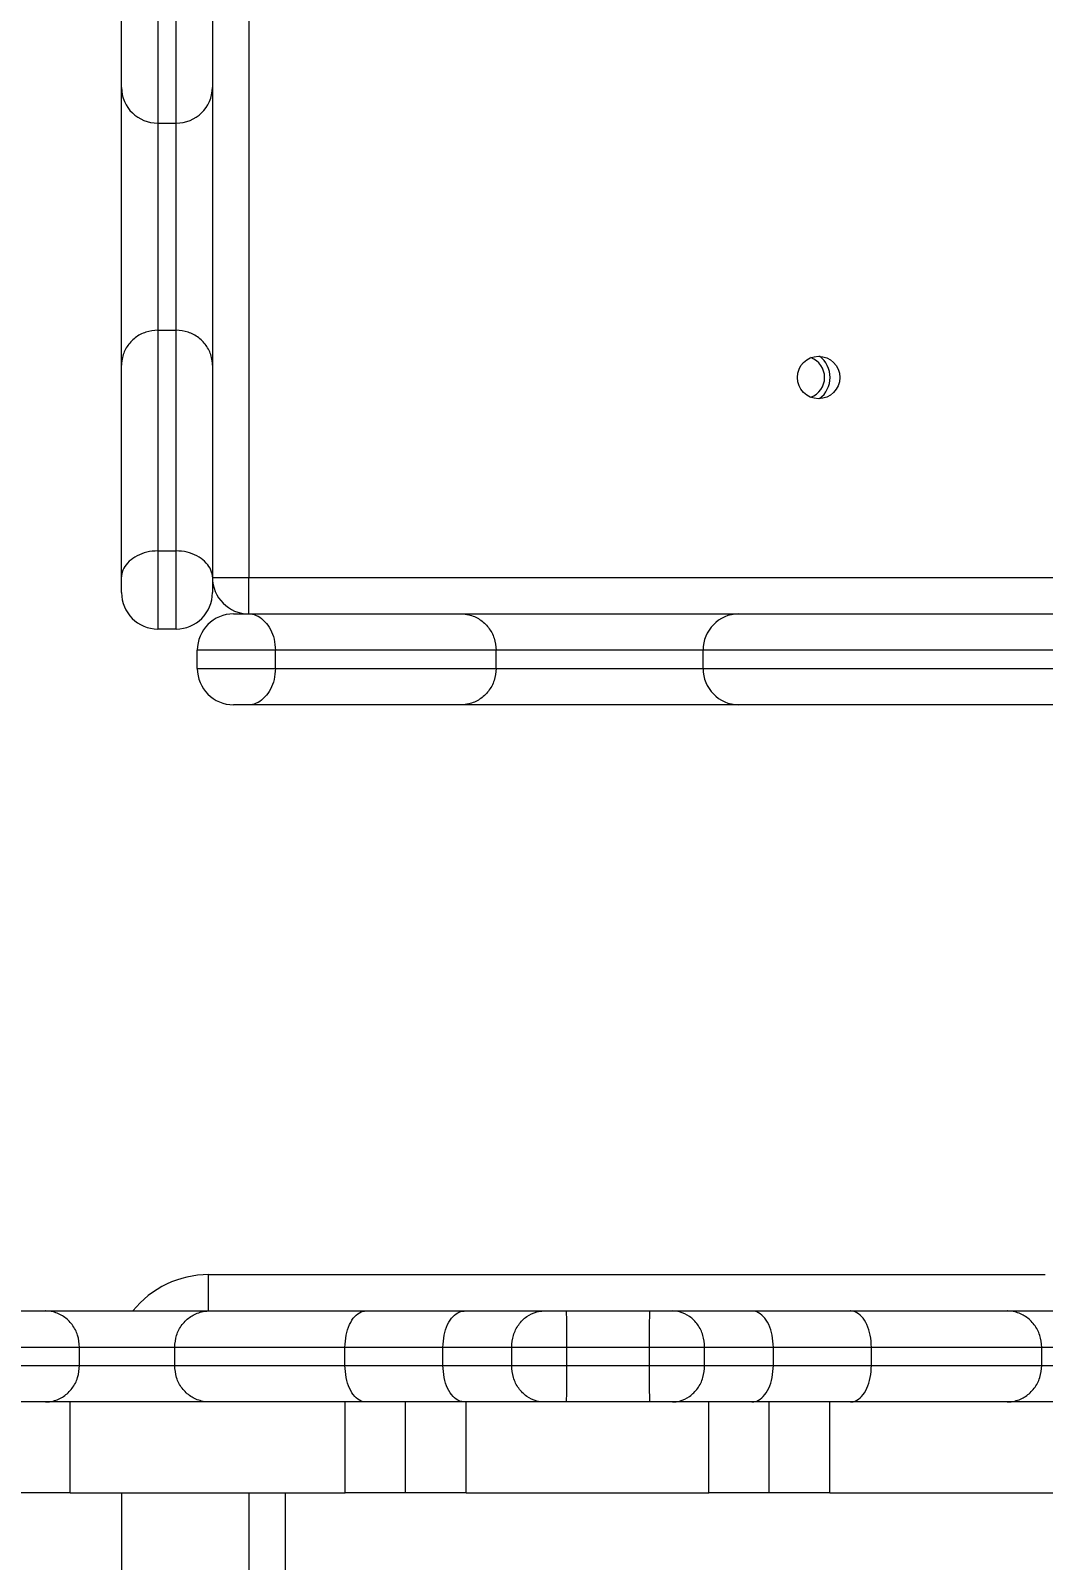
# Model space of a CAD drawing. Header units: millimetres. Extents: x -8760 to 8364, y -7998 to 7451.
# Drawn here: x -3660.6 to -3493.5, y -499.7 to -247.3 of the extents above; entities that cross this region are included whole.
import ezdxf

# ---------------------------------------------------------------- set-up
doc = ezdxf.new("R2010")
doc.units = ezdxf.units.MM
for name, color, linetype in [('DIKOM_ОБЪЕКТ', 7, 'Continuous'), ('DIKOM_РАЗМЕР_ЗОНА', 7, 'Continuous'), ('DIKOM_РАЗМЕР_ОБЪЕКТА', 7, 'Continuous')]:
    doc.layers.add(name, color=color, linetype=linetype)
doc.styles.add('style1', font='arial.ttf', dxfattribs={"width": 0.8})
doc.dimstyles.new('1-50', dxfattribs={"dimtxt": 300, "dimasz": 200, "dimexe": 100, "dimexo": 0, "dimgap": 100, "dimtad": 1, "dimtxsty": 'style1', "dimcen": 200, "dimclrd": 7, "dimclre": 7, "dimclrt": 7, "dimadec": 1, "dimazin": 2, "dimtfac": 1, "dimtmove": 0, "dimatfit": 2, "dimfxl": 0, "dimlwd": 25, "dimlwe": 18, "dimarcsym": 0})

# ---------------------------------------------------------------- blocks, each defined once
blk = doc.blocks.new('*D20')
at = {"layer": 'Defpoints', "color": 0, "transparency": 16777216}
for p in [(-3512.61, 5453.31), (-6482.31, -5470.42), (-3612.61, -5470.42)]:
    blk.add_point(p, dxfattribs=at)
at = {"layer": 'DIKOM_РАЗМЕР_ОБЪЕКТА', "color": 7, "lineweight": 18, "transparency": 16777216}
for p, q in [((-3512.61, 5453.31), (-6582.31, 5453.31)), ((-3612.61, -5470.42), (-6582.31, -5470.42))]:
    blk.add_line(p, q, dxfattribs=at)
at = {"layer": 'DIKOM_РАЗМЕР_ОБЪЕКТА', "color": 7, "lineweight": 25, "transparency": 16777216}
blk.add_line((-6482.31, 5253.31), (-6482.31, -5270.42), dxfattribs=at)
at = {"layer": 'DIKOM_РАЗМЕР_ОБЪЕКТА', "color": 7, "transparency": 16777216}
for points in [[(-6515.64, 5253.31), (-6448.98, 5253.31), (-6482.31, 5453.31)], [(-6515.64, -5270.42), (-6448.98, -5270.42), (-6482.31, -5470.42)]]:
    blk.add_solid(points, dxfattribs=at)
at = {"layer": 'DIKOM_РАЗМЕР_ОБЪЕКТА', "color": 7, "transparency": 16777216, "insert": (-6735.48, -84.03), "char_height": 300, "attachment_point": 5, "rotation": 90, "style": 'style1'}
blk.add_mtext('10900', dxfattribs=at)
blk = doc.blocks.new('*D21')
at = {"layer": 'Defpoints', "color": 0, "transparency": 16777216}
for p in [(-7755.65, -10.55), (8364.4, -2410.44), (8364.4, -7897.56)]:
    blk.add_point(p, dxfattribs=at)
at = {"layer": 'DIKOM_РАЗМЕР_ЗОНА', "color": 7, "lineweight": 18, "transparency": 16777216}
for p, q in [((-7755.65, -10.55), (-7755.65, -7997.56)), ((8364.4, -2410.44), (8364.4, -7997.56))]:
    blk.add_line(p, q, dxfattribs=at)
at = {"layer": 'DIKOM_РАЗМЕР_ЗОНА', "color": 7, "lineweight": 25, "transparency": 16777216}
blk.add_line((-7555.65, -7897.56), (8164.4, -7897.56), dxfattribs=at)
at = {"layer": 'DIKOM_РАЗМЕР_ЗОНА', "color": 7, "transparency": 16777216}
for points in [[(-7555.65, -7864.23), (-7555.65, -7930.9), (-7755.65, -7897.56)], [(8164.4, -7864.23), (8164.4, -7930.9), (8364.4, -7897.56)]]:
    blk.add_solid(points, dxfattribs=at)
at = {"layer": 'DIKOM_РАЗМЕР_ЗОНА', "color": 7, "transparency": 16777216, "insert": (1040.74, -7644.39), "char_height": 300, "attachment_point": 5, "style": 'style1'}
blk.add_mtext('16100', dxfattribs=at)
blk = doc.blocks.new('*D19')
at = {"layer": 'Defpoints', "color": 0, "transparency": 16777216}
for p in [(-5756.7, -306.55), (6365.48, -2710.55), (6365.48, -7111.41)]:
    blk.add_point(p, dxfattribs=at)
at = {"layer": 'DIKOM_РАЗМЕР_ОБЪЕКТА', "color": 7, "lineweight": 18, "transparency": 16777216}
for p, q in [((-5756.7, -306.55), (-5756.7, -7211.41)), ((6365.48, -2710.55), (6365.48, -7211.41))]:
    blk.add_line(p, q, dxfattribs=at)
at = {"layer": 'DIKOM_РАЗМЕР_ОБЪЕКТА', "color": 7, "lineweight": 25, "transparency": 16777216}
blk.add_line((-5556.7, -7111.41), (6165.48, -7111.41), dxfattribs=at)
at = {"layer": 'DIKOM_РАЗМЕР_ОБЪЕКТА', "color": 7, "transparency": 16777216}
for points in [[(-5556.7, -7078.08), (-5556.7, -7144.75), (-5756.7, -7111.41)], [(6165.48, -7078.08), (6165.48, -7144.75), (6365.48, -7111.41)]]:
    blk.add_solid(points, dxfattribs=at)
at = {"layer": 'DIKOM_РАЗМЕР_ОБЪЕКТА', "color": 7, "transparency": 16777216, "insert": (1047.24, -6858.24), "char_height": 300, "attachment_point": 5, "style": 'style1'}
blk.add_mtext('12100', dxfattribs=at)

msp = doc.modelspace()

# ---------------------------------------------------------------- linework, layer by layer
at = {"layer": 'DIKOM_ОБЪЕКТ', "color": 7, "linetype": 'Continuous', "lineweight": 15}
for p, q in [((-3624.608, -64.554), (-3624.608, -337.554)), ((-3645.608, -256.74), (-3645.608, -156.326)), ((-3630.608, -156.326), (-3630.608, -256.74)), ((-3639.609, -158.925), (-3639.609, -262.599)), ((-3636.608, -262.599), (-3636.608, -158.925)), ((-3645.608, -302.531), (-3645.608, -256.74)), ((-3630.608, -256.74), (-3630.608, -302.531)), ((-3639.609, -262.599), (-3636.608, -262.599)), ((-3639.609, -262.599), (-3639.609, -296.764)), ((-3636.608, -296.764), (-3636.608, -262.599)), ((-3639.609, -296.764), (-3639.609, -333.156)), ((-3639.609, -296.764), (-3636.608, -296.764)), ((-3636.608, -333.156), (-3636.608, -296.764)), ((-3645.608, -337.442), (-3645.608, -302.531)), ((-3630.608, -302.531), (-3630.608, -337.442)), ((-3639.609, -333.156), (-3639.609, -346.054)), ((-3639.609, -333.156), (-3636.608, -333.156)), ((-3636.608, -346.054), (-3636.608, -333.156)), ((-3645.608, -340.054), (-3645.608, -337.442)), ((-3630.608, -337.442), (-3630.608, -340.054)), ((-3630.608, -337.554), (-3624.608, -337.554)), ((-3624.608, -337.554), (-3351.608, -337.554)), ((-3624.608, -343.554), (-3624.608, -337.554)), ((-3627.108, -343.554), (-3624.496, -343.554)), ((-3624.496, -343.554), (-3589.585, -343.554)), ((-3589.585, -343.554), (-3543.794, -343.554)), ((-3543.794, -343.554), (-3443.38, -343.554)), ((-3636.608, -346.054), (-3639.609, -346.054)), ((-3633.109, -352.554), (-3633.109, -349.554)), ((-3620.211, -349.554), (-3633.109, -349.554)), ((-3620.211, -352.554), (-3620.211, -349.554)), ((-3583.818, -349.554), (-3620.211, -349.554)), ((-3583.818, -352.554), (-3583.818, -349.554)), ((-3549.653, -349.554), (-3583.818, -349.554)), ((-3549.653, -352.554), (-3549.653, -349.554)), ((-3445.979, -349.554), (-3549.653, -349.554)), ((-3633.109, -352.554), (-3620.211, -352.554)), ((-3620.211, -352.554), (-3583.818, -352.554)), ((-3583.818, -352.554), (-3549.653, -352.554)), ((-3549.653, -352.554), (-3445.979, -352.554)), ((-3624.496, -358.554), (-3627.108, -358.554)), ((-3589.585, -358.554), (-3624.496, -358.554)), ((-3543.794, -358.554), (-3589.585, -358.554)), ((-3443.38, -358.554), (-3543.794, -358.554)), ((-3631.244, -458.554), (-3631.244, -452.554)), ((-3631.244, -452.554), (-3493.23, -452.554)), ((-3722.739, -458.554), (-3658.126, -458.554)), ((-3658.126, -458.554), (-3631.156, -458.554)), ((-3631.156, -458.554), (-3605.313, -458.554)), ((-3605.313, -458.554), (-3589.039, -458.554)), ((-3589.039, -458.554), (-3575.914, -458.554)), ((-3575.914, -458.554), (-3572.187, -458.554)), ((-3572.187, -458.554), (-3558.448, -458.554)), ((-3558.448, -458.554), (-3554.721, -458.554)), ((-3554.721, -458.554), (-3541.597, -458.554)), ((-3541.597, -458.554), (-3525.323, -458.554)), ((-3525.323, -458.554), (-3499.479, -458.554)), ((-3499.479, -458.554), (-3485.68, -458.554)), ((-3652.532, -464.554), (-3717.3, -464.554)), ((-3652.532, -467.554), (-3652.532, -464.554)), ((-3636.839, -464.554), (-3652.532, -464.554)), ((-3608.746, -464.554), (-3636.839, -464.554)), ((-3636.839, -467.554), (-3636.839, -464.554)), ((-3592.576, -464.554), (-3608.746, -464.554)), ((-3608.746, -467.554), (-3608.746, -464.554)), ((-3581.233, -464.554), (-3592.576, -464.554)), ((-3592.576, -467.554), (-3592.576, -464.554)), ((-3572.151, -464.554), (-3581.233, -464.554)), ((-3581.233, -467.554), (-3581.233, -464.554)), ((-3572.151, -467.554), (-3572.151, -464.554)), ((-3558.484, -464.554), (-3572.151, -464.554)), ((-3549.402, -464.554), (-3558.484, -464.554)), ((-3558.484, -467.554), (-3558.484, -464.554)), ((-3549.402, -467.554), (-3549.402, -464.554)), ((-3538.06, -464.554), (-3549.402, -464.554)), ((-3538.06, -467.554), (-3538.06, -464.554)), ((-3521.89, -464.554), (-3538.06, -464.554)), ((-3521.89, -467.554), (-3521.89, -464.554)), ((-3493.797, -464.554), (-3521.89, -464.554)), ((-3493.797, -467.554), (-3493.797, -464.554)), ((-3485.767, -464.554), (-3493.797, -464.554)), ((-3717.3, -467.554), (-3652.532, -467.554)), ((-3652.532, -467.554), (-3636.839, -467.554)), ((-3636.839, -467.554), (-3608.746, -467.554)), ((-3608.746, -467.554), (-3592.576, -467.554)), ((-3592.576, -467.554), (-3581.233, -467.554)), ((-3581.233, -467.554), (-3572.151, -467.554)), ((-3572.151, -467.554), (-3558.484, -467.554)), ((-3558.484, -467.554), (-3549.402, -467.554)), ((-3549.402, -467.554), (-3538.06, -467.554)), ((-3538.06, -467.554), (-3521.89, -467.554)), ((-3521.89, -467.554), (-3493.797, -467.554)), ((-3493.797, -467.554), (-3485.767, -467.554)), ((-3658.126, -473.554), (-3722.739, -473.554)), ((-3631.156, -473.554), (-3658.126, -473.554)), ((-3654.083, -488.554), (-3654.083, -473.554)), ((-3605.313, -473.554), (-3631.156, -473.554)), ((-3608.737, -488.554), (-3608.737, -473.554)), ((-3589.039, -473.554), (-3605.313, -473.554)), ((-3598.737, -488.554), (-3598.737, -473.554)), ((-3575.914, -473.554), (-3589.039, -473.554)), ((-3588.737, -488.554), (-3588.737, -473.554)), ((-3572.187, -473.554), (-3575.914, -473.554)), ((-3558.448, -473.554), (-3572.187, -473.554)), ((-3554.721, -473.554), (-3558.448, -473.554)), ((-3541.597, -473.554), (-3554.721, -473.554)), ((-3548.737, -488.554), (-3548.737, -473.554)), ((-3525.323, -473.554), (-3541.597, -473.554)), ((-3538.737, -488.554), (-3538.737, -473.554)), ((-3528.737, -488.554), (-3528.737, -473.554)), ((-3499.479, -473.554), (-3525.323, -473.554)), ((-3485.68, -473.554), (-3499.479, -473.554)), ((-3654.083, -488.554), (-3675.296, -488.554)), ((-3654.083, -488.554), (-3608.737, -488.554)), ((-3645.608, -488.554), (-3645.608, -510.842)), ((-3624.608, -488.554), (-3624.608, -510.842)), ((-3618.608, -488.554), (-3618.608, -1928.554)), ((-3598.737, -488.554), (-3608.737, -488.554)), ((-3588.737, -488.554), (-3598.737, -488.554)), ((-3588.737, -488.554), (-3548.737, -488.554)), ((-3538.737, -488.554), (-3548.737, -488.554)), ((-3528.737, -488.554), (-3538.737, -488.554)), ((-3528.737, -488.554), (-3428.561, -488.554))]:
    msp.add_line(p, q, dxfattribs=at)
msp.add_circle((-3530.608, -304.554), 3.5, dxfattribs=at)
for centre, radius, start, end in [((-3639.678, -256.669), 5.931, 180.68477, 270.67209), ((-3636.539, -256.669), 5.931, 269.32696, 359.31391), ((-3533.108, -304.554), 3.5, 0, 69.08729), ((-3533.108, -304.554), 4.4, 307.39266, 52.60734), ((-3533.108, -304.554), 3.5, 290.91277, 0), ((-3624.608, -337.554), 6, 180, 270), ((-3639.608, -340.054), 6, 180, 270), ((-3636.608, -340.054), 6, 270, 0), ((-3627.108, -349.554), 6, 90, 180), ((-3543.723, -349.484), 5.931, 90.68374, 180.67311), ((-3627.108, -352.554), 6, 180, 270), ((-3543.723, -352.624), 5.931, 179.32463, 269.31624), ((-3631.243, -468.554), 16, 90, 141.31781)]:
    msp.add_arc(centre, radius, start, end, dxfattribs=at)
for points, knots in [([(-3639.609, -296.764), (-3640.282, -296.827), (-3641.63, -296.955), (-3643.423, -297.947), (-3644.789, -299.408), (-3645.476, -301.015), (-3645.609, -302.089), (-3645.608, -302.516), (-3645.608, -302.531)], [0, 0, 0, 0, 0.2141734, 0.4283602, 0.6427496, 0.857566, 0.9950204, 1, 1, 1, 1]), ([(-3630.608, -302.531), (-3630.609, -302.516), (-3630.61, -302.089), (-3630.739, -301.015), (-3631.428, -299.408), (-3632.794, -297.947), (-3634.587, -296.955), (-3635.935, -296.827), (-3636.608, -296.764)], [0, 0, 0, 0, 0.0049796, 0.142428, 0.3572396, 0.5716243, 0.7858064, 1, 1, 1, 1]), ([(-3639.609, -333.156), (-3640.225, -333.199), (-3641.459, -333.286), (-3643.11, -333.942), (-3644.437, -334.891), (-3645.338, -336.078), (-3645.589, -336.96), (-3645.608, -337.368), (-3645.608, -337.44), (-3645.608, -337.442)], [0, 0, 0, 0, 0.17599883, 0.35181612, 0.53321565, 0.7308512, 0.95290204, 0.99853287, 1, 1, 1, 1]), ([(-3630.608, -337.442), (-3630.608, -337.44), (-3630.608, -337.368), (-3630.629, -336.96), (-3630.879, -336.078), (-3631.781, -334.891), (-3633.107, -333.942), (-3634.758, -333.286), (-3635.991, -333.199), (-3636.608, -333.156)], [0, 0, 0, 0, 0.0014671, 0.047098, 0.2691431, 0.4667866, 0.6481845, 0.8239803, 1, 1, 1, 1]), ([(-3624.496, -343.554), (-3624.494, -343.554), (-3624.425, -343.554), (-3624.009, -343.573), (-3623.134, -343.825), (-3621.945, -344.726), (-3620.996, -346.052), (-3620.34, -347.704), (-3620.254, -348.937), (-3620.211, -349.554)], [0, 0, 0, 0, 0.0014574, 0.0470984, 0.2691502, 0.466774, 0.6481852, 0.8240031, 1, 1, 1, 1]), ([(-3589.585, -343.554), (-3589.57, -343.554), (-3589.143, -343.554), (-3588.07, -343.686), (-3586.463, -344.374), (-3585.002, -345.74), (-3584.009, -347.533), (-3583.882, -348.88), (-3583.818, -349.554)], [0, 0, 0, 0, 0.0049797, 0.1424352, 0.3572309, 0.5716403, 0.7858289, 1, 1, 1, 1]), ([(-3620.211, -352.554), (-3620.254, -353.171), (-3620.34, -354.404), (-3620.997, -356.056), (-3621.945, -357.382), (-3623.134, -358.284), (-3624.009, -358.534), (-3624.425, -358.554), (-3624.494, -358.554), (-3624.496, -358.554)], [0, 0, 0, 0, 0.1760167, 0.3518122, 0.5332362, 0.7308571, 0.9529018, 0.9985426, 1, 1, 1, 1]), ([(-3583.818, -352.554), (-3583.882, -353.228), (-3584.009, -354.575), (-3585.002, -356.369), (-3586.463, -357.734), (-3588.07, -358.424), (-3589.143, -358.552), (-3589.57, -358.554), (-3589.585, -358.554)], [0, 0, 0, 0, 0.2141913, 0.4283752, 0.6427799, 0.8575708, 0.9950204, 1, 1, 1, 1]), ([(-3652.532, -464.554), (-3652.594, -463.88), (-3652.718, -462.531), (-3653.683, -460.737), (-3655.102, -459.371), (-3656.656, -458.687), (-3657.695, -458.555), (-3658.107, -458.554), (-3658.126, -458.554)], [0, 0, 0, 0, 0.2144609, 0.4289374, 0.6435186, 0.8582703, 0.993548, 1, 1, 1, 1]), ([(-3636.839, -464.554), (-3636.776, -463.88), (-3636.651, -462.532), (-3635.675, -460.738), (-3634.237, -459.372), (-3632.654, -458.685), (-3631.594, -458.556), (-3631.173, -458.554), (-3631.156, -458.554)], [0, 0, 0, 0, 0.2143677, 0.4287548, 0.6432583, 0.8580259, 0.9942664, 1, 1, 1, 1]), ([(-3608.746, -464.554), (-3608.708, -463.88), (-3608.632, -462.53), (-3608.04, -460.735), (-3607.169, -459.37), (-3606.216, -458.688), (-3605.579, -458.555), (-3605.326, -458.554), (-3605.313, -458.554)], [0, 0, 0, 0, 0.2146078, 0.4292126, 0.6438432, 0.8585294, 0.992664, 1, 1, 1, 1]), ([(-3592.576, -464.554), (-3592.537, -463.879), (-3592.459, -462.53), (-3591.849, -460.734), (-3590.952, -459.369), (-3589.993, -458.704), (-3589.339, -458.559), (-3589.078, -458.555), (-3589.039, -458.554)], [0, 0, 0, 0, 0.2146678, 0.4293174, 0.6439965, 0.8586653, 0.9790165, 1, 1, 1, 1]), ([(-3581.233, -464.554), (-3581.175, -463.881), (-3581.06, -462.534), (-3580.155, -460.741), (-3578.818, -459.376), (-3577.33, -458.685), (-3576.328, -458.554), (-3575.925, -458.554), (-3575.914, -458.554)], [0, 0, 0, 0, 0.2138913, 0.4277618, 0.6418352, 0.8563658, 0.9963479, 1, 1, 1, 1]), ([(-3572.151, -464.554), (-3572.152, -463.879), (-3572.152, -462.53), (-3572.157, -460.734), (-3572.166, -459.368), (-3572.176, -458.695), (-3572.184, -458.557), (-3572.187, -458.554), (-3572.187, -458.554)], [0, 0, 0, 0, 0.21467747, 0.42934003, 0.64402266, 0.85871445, 0.98678782, 1, 1, 1, 1]), ([(-3558.484, -464.554), (-3558.484, -463.879), (-3558.483, -462.53), (-3558.478, -460.734), (-3558.47, -459.368), (-3558.46, -458.695), (-3558.452, -458.557), (-3558.449, -458.554), (-3558.448, -458.554)], [0, 0, 0, 0, 0.21467747, 0.42934003, 0.64402266, 0.85871445, 0.98678782, 1, 1, 1, 1]), ([(-3549.402, -464.554), (-3549.46, -463.881), (-3549.576, -462.534), (-3550.481, -460.741), (-3551.818, -459.376), (-3553.306, -458.685), (-3554.309, -458.554), (-3554.711, -458.554), (-3554.721, -458.554)], [0, 0, 0, 0, 0.2138914, 0.4277619, 0.6418353, 0.856366, 0.9963706, 1, 1, 1, 1]), ([(-3538.06, -464.554), (-3538.099, -463.879), (-3538.177, -462.53), (-3538.787, -460.734), (-3539.684, -459.369), (-3540.642, -458.704), (-3541.297, -458.559), (-3541.558, -458.555), (-3541.597, -458.554)], [0, 0, 0, 0, 0.2146678, 0.4293174, 0.6439965, 0.8586653, 0.9790165, 1, 1, 1, 1]), ([(-3521.89, -464.554), (-3521.928, -463.88), (-3522.004, -462.53), (-3522.596, -460.735), (-3523.467, -459.37), (-3524.419, -458.688), (-3525.057, -458.555), (-3525.31, -458.554), (-3525.323, -458.554)], [0, 0, 0, 0, 0.2146078, 0.4292126, 0.6438432, 0.8585294, 0.992664, 1, 1, 1, 1]), ([(-3493.797, -464.554), (-3493.86, -463.88), (-3493.985, -462.532), (-3494.96, -460.738), (-3496.399, -459.372), (-3497.982, -458.685), (-3499.041, -458.556), (-3499.462, -458.554), (-3499.479, -458.554)], [0, 0, 0, 0, 0.2143733, 0.4287504, 0.6432556, 0.8580248, 0.9942663, 1, 1, 1, 1]), ([(-3658.126, -473.554), (-3658.107, -473.554), (-3657.695, -473.553), (-3656.656, -473.422), (-3655.102, -472.737), (-3653.683, -471.372), (-3652.718, -469.577), (-3652.594, -468.228), (-3652.532, -467.554)], [0, 0, 0, 0, 0.0064519, 0.1417272, 0.3564848, 0.5710452, 0.7855179, 1, 1, 1, 1]), ([(-3631.156, -473.554), (-3631.173, -473.554), (-3631.594, -473.553), (-3632.654, -473.423), (-3634.237, -472.737), (-3635.675, -471.371), (-3636.652, -469.576), (-3636.776, -468.228), (-3636.839, -467.554)], [0, 0, 0, 0, 0.0057335, 0.1419713, 0.3567347, 0.5712509, 0.7856115, 1, 1, 1, 1]), ([(-3605.313, -473.554), (-3605.326, -473.554), (-3605.579, -473.553), (-3606.216, -473.421), (-3607.169, -472.739), (-3608.04, -471.373), (-3608.632, -469.578), (-3608.708, -468.229), (-3608.746, -467.554)], [0, 0, 0, 0, 0.0073358, 0.1414671, 0.3561478, 0.5707731, 0.7853725, 1, 1, 1, 1]), ([(-3589.039, -473.554), (-3589.078, -473.553), (-3589.339, -473.549), (-3589.993, -473.404), (-3590.952, -472.74), (-3591.849, -471.374), (-3592.459, -469.578), (-3592.537, -468.229), (-3592.576, -467.554)], [0, 0, 0, 0, 0.0209832, 0.1413357, 0.3559915, 0.5706672, 0.7853356, 1, 1, 1, 1]), ([(-3575.914, -473.554), (-3575.925, -473.554), (-3576.328, -473.555), (-3577.33, -473.423), (-3578.818, -472.732), (-3580.155, -471.367), (-3581.06, -469.574), (-3581.175, -468.227), (-3581.233, -467.554)], [0, 0, 0, 0, 0.003652, 0.143631, 0.3581569, 0.5722255, 0.7861134, 1, 1, 1, 1]), ([(-3572.187, -473.554), (-3572.187, -473.554), (-3572.184, -473.551), (-3572.176, -473.414), (-3572.166, -472.74), (-3572.157, -471.374), (-3572.152, -469.578), (-3572.152, -468.229), (-3572.151, -467.554)], [0, 0, 0, 0, 0.0132119, 0.1412824, 0.3559694, 0.5706473, 0.7853273, 1, 1, 1, 1]), ([(-3558.448, -473.554), (-3558.449, -473.554), (-3558.452, -473.551), (-3558.46, -473.414), (-3558.47, -472.74), (-3558.478, -471.374), (-3558.483, -469.578), (-3558.484, -468.229), (-3558.484, -467.554)], [0, 0, 0, 0, 0.0132119, 0.1412824, 0.3559694, 0.5706473, 0.7853273, 1, 1, 1, 1]), ([(-3554.721, -473.554), (-3554.711, -473.554), (-3554.309, -473.555), (-3553.306, -473.423), (-3551.818, -472.732), (-3550.481, -471.367), (-3549.576, -469.574), (-3549.46, -468.227), (-3549.402, -467.554)], [0, 0, 0, 0, 0.0036293, 0.1436308, 0.3581568, 0.5722254, 0.7861134, 1, 1, 1, 1]), ([(-3541.597, -473.554), (-3541.558, -473.553), (-3541.297, -473.549), (-3540.642, -473.404), (-3539.684, -472.74), (-3538.786, -471.374), (-3538.177, -469.578), (-3538.099, -468.229), (-3538.06, -467.554)], [0, 0, 0, 0, 0.0209832, 0.1413357, 0.3559915, 0.5706672, 0.7853356, 1, 1, 1, 1]), ([(-3525.323, -473.554), (-3525.31, -473.554), (-3525.057, -473.553), (-3524.419, -473.421), (-3523.467, -472.739), (-3522.596, -471.373), (-3522.004, -469.578), (-3521.928, -468.229), (-3521.89, -467.554)], [0, 0, 0, 0, 0.0073358, 0.1414671, 0.3561478, 0.5707731, 0.7853725, 1, 1, 1, 1]), ([(-3499.479, -473.554), (-3499.462, -473.554), (-3499.041, -473.553), (-3497.982, -473.423), (-3496.399, -472.736), (-3494.961, -471.371), (-3493.985, -469.576), (-3493.859, -468.228), (-3493.797, -467.554)], [0, 0, 0, 0, 0.0057336, 0.1419724, 0.3567374, 0.5712552, 0.7856058, 1, 1, 1, 1])]:
    msp.add_open_spline(points, degree=3, knots=knots, dxfattribs=at)

# ---------------------------------------------------------------- dimensions: what is measured, and where the dimension line sits
at = {"layer": 'DIKOM_РАЗМЕР_ЗОНА'}
dim = msp.add_linear_dim(base=(8364.404, -7897.564), p1=(-7755.645, -10.554), p2=(8364.404, -2410.44), text='16100', dimstyle='1-50', dxfattribs=at)
dim.commit()
dim.dimension.update_dxf_attribs({"geometry": '*D21', "text_midpoint": (1040.741, -7897.564), "dimtype": 160})
at = {"layer": 'DIKOM_РАЗМЕР_ОБЪЕКТА'}
dim = msp.add_linear_dim(base=(-6482.309, -5470.419), p1=(-3512.608, 5453.311), p2=(-3612.608, -5470.419), angle=90, text='10900', dimstyle='1-50', dxfattribs=at)
dim.commit()
dim.dimension.update_dxf_attribs({"geometry": '*D20', "text_midpoint": (-6482.309, -84.027), "dimtype": 160})
dim = msp.add_linear_dim(base=(6365.479, -7111.412), p1=(-5756.695, -306.554), p2=(6365.479, -2710.554), text='12100', dimstyle='1-50', dxfattribs=at)
dim.commit()
dim.dimension.update_dxf_attribs({"geometry": '*D19', "text_midpoint": (1047.24, -7111.412), "dimtype": 160})

doc.saveas('drawing.dxf')
